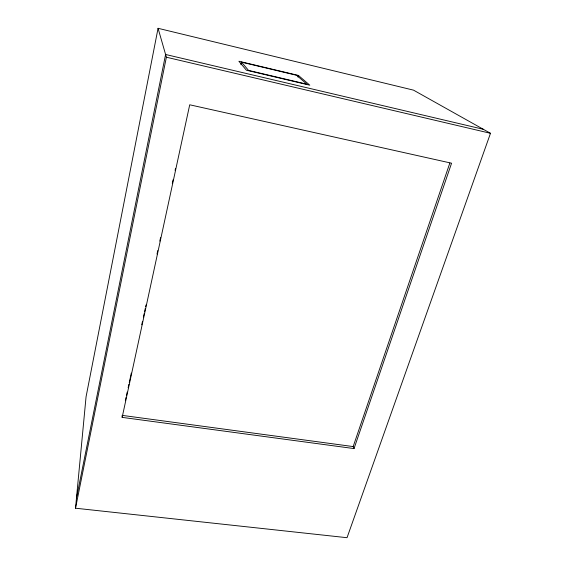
<?xml version="1.0" encoding="UTF-8"?>
<svg xmlns="http://www.w3.org/2000/svg" width="566" height="566" viewBox="0 0 566 566"><rect width="100%" height="100%" fill="white"/><g stroke="black" fill="none" stroke-linecap="round" stroke-linejoin="round"><path stroke-width="0.85" d="M122.15 417.375L122.178 415.373L353.17 446.574L354.033 448.576L122.15 417.375L189.716 104.788L451.569 163.213L354.033 448.576M75.511 508.211L86.067 396.766L158.063 28.3L413.513 90.143L490.489 133.3L347.029 537.7L75.511 508.211L166.376 57.216L158.063 28.3M76.467 498.073L165.59 54.477L483.322 129.281M125.348 400.707L126.091 397.254M126.466 395.528L127.209 392.082M128.142 387.767L128.885 384.314M129.26 382.588L131.312 373.1M141.741 324.792L142.49 321.339M143.417 317.031L144.16 313.578M144.535 311.852L145.278 308.399M145.653 306.68L146.028 304.954M157.015 254.056L157.765 250.604M159.81 241.116L160.56 237.663M172.29 183.32L173.04 179.868M175.085 170.38L175.46 168.654M240.918 64.708L241.512 62.154L296.612 75.285L306.921 84.2L248.524 70.389L241.512 62.154M297.999 77.096L298.431 75.441L238.887 61.248L246.38 70.198L309.814 85.197L298.431 75.441M353.17 446.574L449.85 163.022M166.376 57.216L490.489 133.3"/></g></svg>
